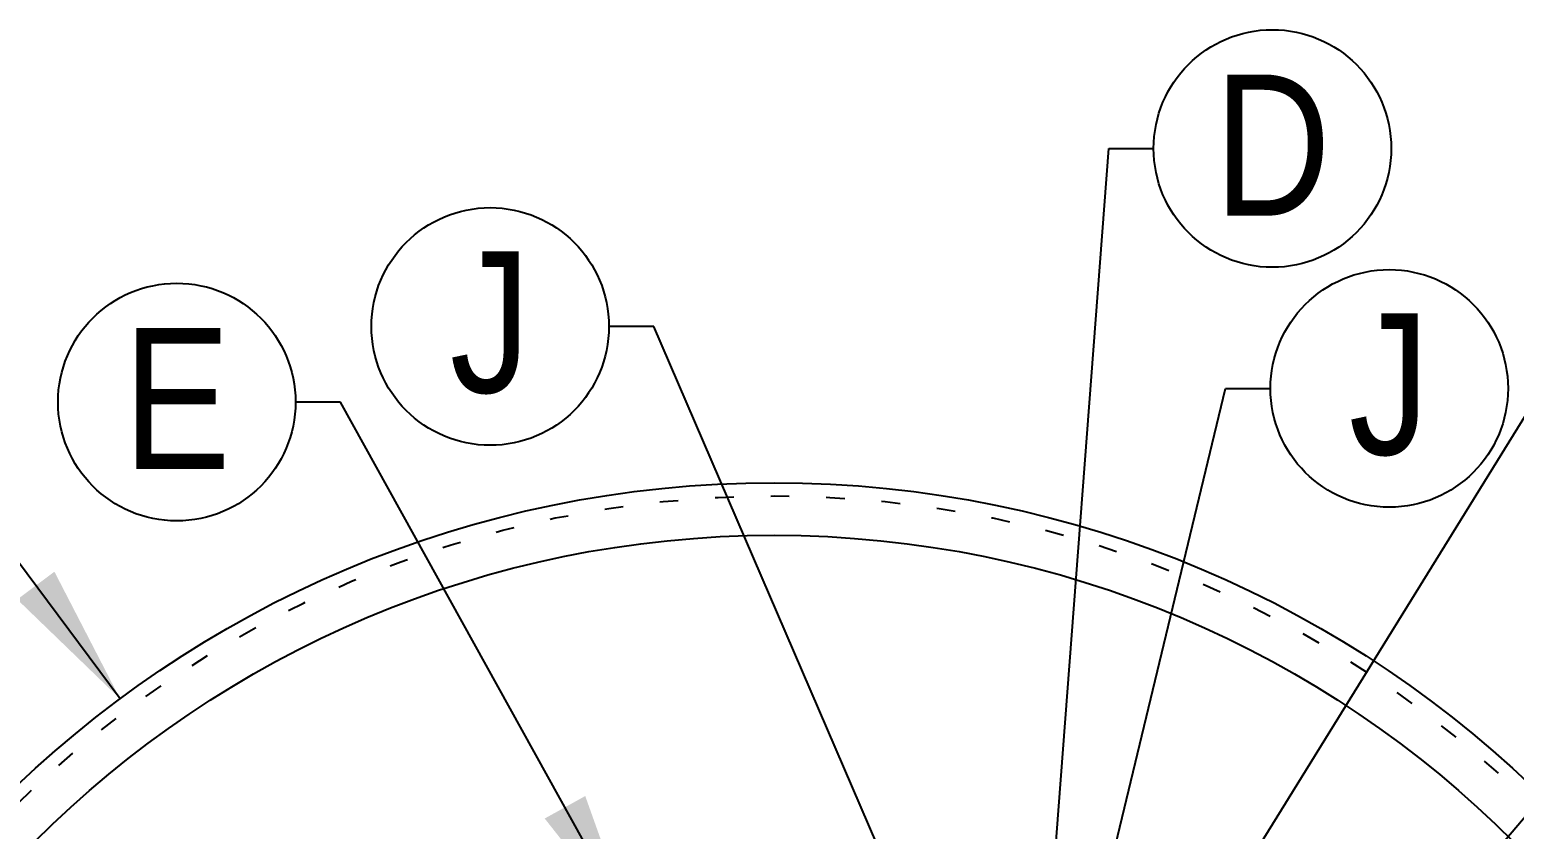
# Model space of a CAD drawing. Extents: x 0 to 216, y -5 to 280.
# Drawn here: x 111.85 to 136.9, y 209.19 to 222.68 of the extents above; entities that cross this region are included whole.
import ezdxf

# ---------------------------------------------------------------- set-up
doc = ezdxf.new("R2010")
doc.units = 0
doc.header["$LTSCALE"] = 10
doc.header["$MEASUREMENT"] = 0
doc.linetypes.add('SHORT_DASH', pattern=[0.125, 0.03125, -0.0625, 0.03125])
doc.layers.add('CADdetails-7-VERYFINE', color=7, linetype='CONTINUOUS')
doc.layers.add('CADdetails-9-EXTRAFINE', color=9, linetype='CONTINUOUS')
doc.styles.add('CADdetails-DIMENSIONS', font='ARIALN.TTF', dxfattribs={"height": 2.38})
doc.styles.add('CADdetails-NOTES', font='ARIALN.TTF', dxfattribs={"height": 2.38})
doc.dimstyles.new('CADdetails-LEADER', dxfattribs={"dimtxt": 2.38, "dimasz": 2.38, "dimexe": 0.5, "dimexo": 1.5, "dimgap": 1, "dimtad": 0, "dimzin": 0, "dimdsep": 46, "dimtxsty": 'CADdetails-DIMENSIONS', "dimcen": 1, "dimclrd": 256, "dimclre": 256, "dimclrt": 256, "dimadec": 0, "dimazin": 0, "dimtfac": 1, "dimtdec": 4, "dimtofl": 0, "dimtmove": 0, "dimatfit": 3, "dimfxl": 1, "dimtolj": 1, "dimtzin": 0, "dimarcsym": 0})

msp = doc.modelspace()

# ---------------------------------------------------------------- linework, layer by layer
at = {"layer": 'CADdetails-7-VERYFINE'}
for centre in [(132.816, 220.673), (119.616, 217.671), (134.788, 216.626), (114.327, 216.396)]:
    msp.add_circle(centre, 2.004, dxfattribs=at)
at = {"layer": 'CADdetails-9-EXTRAFINE', "linetype": 'Continuous'}
for radius in [18.536, 17.65]:
    msp.add_circle((124.406, 196.499), radius, dxfattribs=at)
at = {"layer": 'CADdetails-9-EXTRAFINE', "linetype": 'SHORT_DASH'}
msp.add_circle((124.406, 196.499), 18.314, dxfattribs=at)

# ---------------------------------------------------------------- texts
at = {"layer": 'CADdetails-7-VERYFINE', "char_height": 2.38, "width": 4.00739, "attachment_point": 5, "style": 'CADdetails-NOTES'}
for s, insert in [('D', (132.816, 220.731)), ('J', (119.616, 217.73)), ('J', (134.788, 216.684)), ('E', (114.327, 216.455))]:
    msp.add_mtext(s, dxfattribs=dict(at, insert=insert))

# ---------------------------------------------------------------- leaders
at = {"layer": 'CADdetails-7-VERYFINE', "annotation_type": 0, "has_hookline": 1, "hookline_direction": 0}
for points in [[(128.936, 205.952), (130.055, 220.673), (130.812, 220.673)], [(128.976, 204.003), (132.027, 216.626), (132.784, 216.626)], [(130.102, 204.883), (137.366, 216.626), (138.123, 216.626)], [(133.381, 205.065), (139.734, 212.525), (140.491, 212.525)]]:
    msp.add_leader(points, dimstyle='CADdetails-LEADER', override={"dimgap": 1, "dimtad": 0}, dxfattribs=at)
at = {"layer": 'CADdetails-7-VERYFINE'}
for points in [[(128.882, 202.603), (122.378, 217.671), (121.62, 217.671)], [(122.032, 207.48), (117.089, 216.396), (116.331, 216.396)], [(113.37, 211.392), (110.265, 215.562), (109.507, 215.562)]]:
    msp.add_leader(points, dimstyle='CADdetails-LEADER', override={"dimgap": 1, "dimtad": 0}, dxfattribs=at)

doc.saveas('drawing.dxf')
